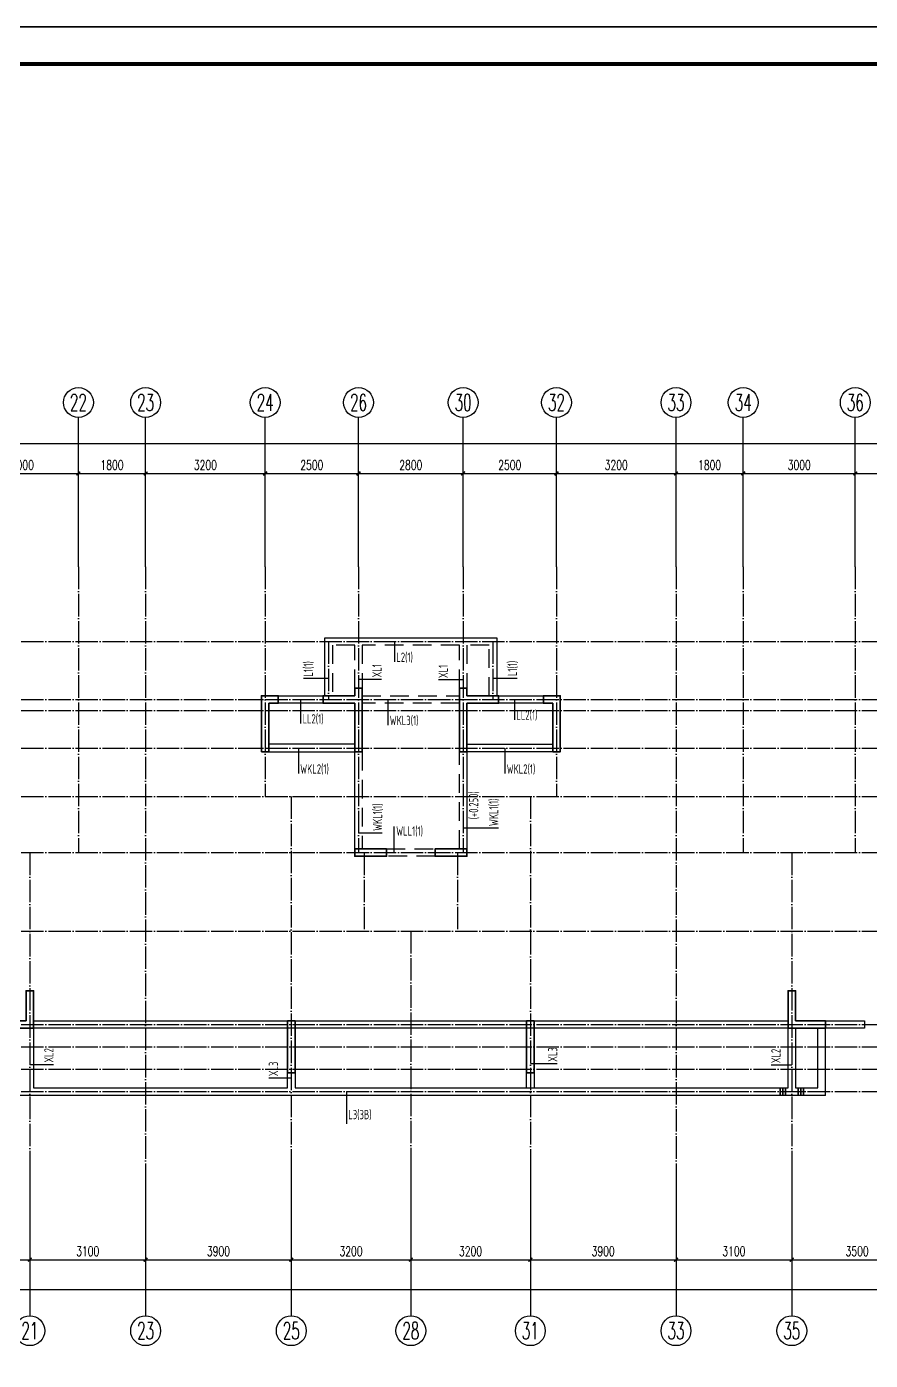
# Model space of a CAD drawing. Extents: x 393367 to 3005760, y 4998 to 826018.
# Drawn here: x 2677788 to 2700376, y 204657 to 240362 of the extents above; entities that cross this region are included whole.
import ezdxf
from ezdxf.enums import TextEntityAlignment as Align

# ---------------------------------------------------------------- set-up
doc = ezdxf.new("R2010")
doc.units = 0
doc.header["$LTSCALE"] = 1000
doc.linetypes.add('DASHED', pattern=[0.75, 0.5, -0.25])
doc.linetypes.add('DOTE', pattern=[2.42, 2, -0.2, 0.02, -0.2])
doc.layers.get('0').update_dxf_attribs({"linetype": 'CONTINUOUS'})
doc.layers.get('Defpoints').update_dxf_attribs({"linetype": 'CONTINUOUS'})
for name, color, linetype in [('-TK', 7, 'CONTINUOUS'), ('AXIS', 3, 'CONTINUOUS'), ('AXIS_TEXT', 7, 'CONTINUOUS'), ('DOTE', 8, 'DOTE'), ('S-梁', 4, 'DASHED'), ('S-梁实线', 4, 'CONTINUOUS'), ('S-砼墙', 150, 'CONTINUOUS'), ('TEXT', 7, 'CONTINUOUS')]:
    doc.layers.add(name, color=color, linetype=linetype)
doc.layers.add('yichutu', color=7, linetype='CONTINUOUS', true_color=0xffffff, plot=False)
doc.layers.add('梁附加箍筋', color=1, linetype='CONTINUOUS', lineweight=35)
doc.styles.add('_TCH_AXIS', font='COMPLEX', dxfattribs={"bigfont": 'GBCBIG'})
doc.styles.add('_TCH_DIM_T3', font='SIMPLEX', dxfattribs={"width": 0.705882, "bigfont": 'GBCBIG'})
doc.styles.add('COMPLEX', font='COMPLEX')
doc.styles.add('TSSD_Rein', font='Tssdeng.shx', dxfattribs={"width": 0.7, "bigfont": 'hztxt.shx'})
doc.dimstyles.new('_TCH_ARCH&&100', dxfattribs={"dimtxt": 255, "dimasz": 100, "dimexe": 250, "dimexo": 300, "dimgap": 100, "dimtad": 1, "dimdec": 0, "dimzin": 0, "dimdsep": 46, "dimtxsty": '_TCH_DIM_T3', "dimblk": 'ARCHTICK', "dimcen": 0.09, "dimclrt": 7, "dimazin": 2, "dimtfac": 1, "dimtdec": 0, "dimtix": 1, "dimtmove": 2, "dimatfit": 3, "dimldrblk": 'ARCHTICK', "dimfxl": 1, "dimtolj": 1, "dimtzin": 0, "dimarcsym": 0})

# ---------------------------------------------------------------- blocks, each defined once
blk = doc.blocks.new('_ArchTick')
at = {"color": 0, "linetype": 'ByBlock', "const_width": 0.4}
blk.add_lwpolyline([(-0.5, -0.5), (0.5, 0.5)], dxfattribs=at)
blk = doc.blocks.new('*D3192')
at = {"layer": 'AXIS', "color": 0, "lineweight": -2}
for p, q in [((58100, 4500), (58100, 2050)), ((61600, 4500), (61600, 2050)), ((58100, 2300), (61600, 2300))]:
    blk.add_line(p, q, dxfattribs=at)
at = {"layer": 'Defpoints', "color": 0}
for p in [(58100, 4800), (61600, 4800), (61600, 2300)]:
    blk.add_point(p, dxfattribs=at)
at = {"layer": 'AXIS', "color": 0, "lineweight": -2, "xscale": 100, "yscale": 100, "zscale": 100, "rotation": 180}
blk.add_blockref('_ArchTick', (58100, 2300), dxfattribs=at)
at = {"layer": 'AXIS', "color": 0, "lineweight": -2, "xscale": 100, "yscale": 100, "zscale": 100}
blk.add_blockref('_ArchTick', (61600, 2300), dxfattribs=at)
at = {"layer": 'AXIS', "color": 7, "insert": (59850, 2527), "char_height": 255, "attachment_point": 5, "style": '_TCH_DIM_T3'}
blk.add_mtext('\\A1;3500', dxfattribs=at)
blk = doc.blocks.new('*D3193')
at = {"layer": 'AXIS', "color": 0, "lineweight": -2}
for p, q in [((55000, 4500), (55000, 2050)), ((58100, 4500), (58100, 2050)), ((55000, 2300), (58100, 2300))]:
    blk.add_line(p, q, dxfattribs=at)
at = {"layer": 'Defpoints', "color": 0}
for p in [(55000, 4800), (58100, 4800), (58100, 2300)]:
    blk.add_point(p, dxfattribs=at)
at = {"layer": 'AXIS', "color": 0, "lineweight": -2, "xscale": 100, "yscale": 100, "zscale": 100, "rotation": 180}
blk.add_blockref('_ArchTick', (55000, 2300), dxfattribs=at)
at = {"layer": 'AXIS', "color": 0, "lineweight": -2, "xscale": 100, "yscale": 100, "zscale": 100}
blk.add_blockref('_ArchTick', (58100, 2300), dxfattribs=at)
at = {"layer": 'AXIS', "color": 7, "insert": (56550, 2527), "char_height": 255, "attachment_point": 5, "style": '_TCH_DIM_T3'}
blk.add_mtext('\\A1;3100', dxfattribs=at)
blk = doc.blocks.new('*D3194')
at = {"layer": 'AXIS', "color": 0, "lineweight": -2}
for p, q in [((51100, 4500), (51100, 2050)), ((55000, 4500), (55000, 2050)), ((51100, 2300), (55000, 2300))]:
    blk.add_line(p, q, dxfattribs=at)
at = {"layer": 'Defpoints', "color": 0}
for p in [(51100, 4800), (55000, 4800), (55000, 2300)]:
    blk.add_point(p, dxfattribs=at)
at = {"layer": 'AXIS', "color": 0, "lineweight": -2, "xscale": 100, "yscale": 100, "zscale": 100, "rotation": 180}
blk.add_blockref('_ArchTick', (51100, 2300), dxfattribs=at)
at = {"layer": 'AXIS', "color": 0, "lineweight": -2, "xscale": 100, "yscale": 100, "zscale": 100}
blk.add_blockref('_ArchTick', (55000, 2300), dxfattribs=at)
at = {"layer": 'AXIS', "color": 7, "insert": (53050, 2527), "char_height": 255, "attachment_point": 5, "style": '_TCH_DIM_T3'}
blk.add_mtext('\\A1;3900', dxfattribs=at)
blk = doc.blocks.new('*D3195')
at = {"layer": 'AXIS', "color": 0, "lineweight": -2}
for p, q in [((47900, 4500), (47900, 2050)), ((51100, 4500), (51100, 2050)), ((47900, 2300), (51100, 2300))]:
    blk.add_line(p, q, dxfattribs=at)
at = {"layer": 'Defpoints', "color": 0}
for p in [(47900, 4800), (51100, 4800), (51100, 2300)]:
    blk.add_point(p, dxfattribs=at)
at = {"layer": 'AXIS', "color": 0, "lineweight": -2, "xscale": 100, "yscale": 100, "zscale": 100, "rotation": 180}
blk.add_blockref('_ArchTick', (47900, 2300), dxfattribs=at)
at = {"layer": 'AXIS', "color": 0, "lineweight": -2, "xscale": 100, "yscale": 100, "zscale": 100}
blk.add_blockref('_ArchTick', (51100, 2300), dxfattribs=at)
at = {"layer": 'AXIS', "color": 7, "insert": (49500, 2527), "char_height": 255, "attachment_point": 5, "style": '_TCH_DIM_T3'}
blk.add_mtext('\\A1;3200', dxfattribs=at)
blk = doc.blocks.new('*D3196')
at = {"layer": 'AXIS', "color": 0, "lineweight": -2}
for p, q in [((44700, 4500), (44700, 2050)), ((47900, 4500), (47900, 2050)), ((44700, 2300), (47900, 2300))]:
    blk.add_line(p, q, dxfattribs=at)
at = {"layer": 'Defpoints', "color": 0}
for p in [(44700, 4800), (47900, 4800), (47900, 2300)]:
    blk.add_point(p, dxfattribs=at)
at = {"layer": 'AXIS', "color": 0, "lineweight": -2, "xscale": 100, "yscale": 100, "zscale": 100, "rotation": 180}
blk.add_blockref('_ArchTick', (44700, 2300), dxfattribs=at)
at = {"layer": 'AXIS', "color": 0, "lineweight": -2, "xscale": 100, "yscale": 100, "zscale": 100}
blk.add_blockref('_ArchTick', (47900, 2300), dxfattribs=at)
at = {"layer": 'AXIS', "color": 7, "insert": (46300, 2527), "char_height": 255, "attachment_point": 5, "style": '_TCH_DIM_T3'}
blk.add_mtext('\\A1;3200', dxfattribs=at)
blk = doc.blocks.new('*D3197')
at = {"layer": 'AXIS', "color": 0, "lineweight": -2}
for p, q in [((40800, 4500), (40800, 2050)), ((44700, 4500), (44700, 2050)), ((40800, 2300), (44700, 2300))]:
    blk.add_line(p, q, dxfattribs=at)
at = {"layer": 'Defpoints', "color": 0}
for p in [(40800, 4800), (44700, 4800), (44700, 2300)]:
    blk.add_point(p, dxfattribs=at)
at = {"layer": 'AXIS', "color": 0, "lineweight": -2, "xscale": 100, "yscale": 100, "zscale": 100, "rotation": 180}
blk.add_blockref('_ArchTick', (40800, 2300), dxfattribs=at)
at = {"layer": 'AXIS', "color": 0, "lineweight": -2, "xscale": 100, "yscale": 100, "zscale": 100}
blk.add_blockref('_ArchTick', (44700, 2300), dxfattribs=at)
at = {"layer": 'AXIS', "color": 7, "insert": (42750, 2527), "char_height": 255, "attachment_point": 5, "style": '_TCH_DIM_T3'}
blk.add_mtext('\\A1;3900', dxfattribs=at)
blk = doc.blocks.new('*D3198')
at = {"layer": 'AXIS', "color": 0, "lineweight": -2}
for p, q in [((37700, 4500), (37700, 2050)), ((40800, 4500), (40800, 2050)), ((37700, 2300), (40800, 2300))]:
    blk.add_line(p, q, dxfattribs=at)
at = {"layer": 'Defpoints', "color": 0}
for p in [(37700, 4800), (40800, 4800), (40800, 2300)]:
    blk.add_point(p, dxfattribs=at)
at = {"layer": 'AXIS', "color": 0, "lineweight": -2, "xscale": 100, "yscale": 100, "zscale": 100, "rotation": 180}
blk.add_blockref('_ArchTick', (37700, 2300), dxfattribs=at)
at = {"layer": 'AXIS', "color": 0, "lineweight": -2, "xscale": 100, "yscale": 100, "zscale": 100}
blk.add_blockref('_ArchTick', (40800, 2300), dxfattribs=at)
at = {"layer": 'AXIS', "color": 7, "insert": (39250, 2527), "char_height": 255, "attachment_point": 5, "style": '_TCH_DIM_T3'}
blk.add_mtext('\\A1;3100', dxfattribs=at)
blk = doc.blocks.new('*D3199')
at = {"layer": 'AXIS', "color": 0, "lineweight": -2}
for p, q in [((34200, 4500), (34200, 2050)), ((37700, 4500), (37700, 2050)), ((34200, 2300), (37700, 2300))]:
    blk.add_line(p, q, dxfattribs=at)
at = {"layer": 'Defpoints', "color": 0}
for p in [(34200, 4800), (37700, 4800), (37700, 2300)]:
    blk.add_point(p, dxfattribs=at)
at = {"layer": 'AXIS', "color": 0, "lineweight": -2, "xscale": 100, "yscale": 100, "zscale": 100, "rotation": 180}
blk.add_blockref('_ArchTick', (34200, 2300), dxfattribs=at)
at = {"layer": 'AXIS', "color": 0, "lineweight": -2, "xscale": 100, "yscale": 100, "zscale": 100}
blk.add_blockref('_ArchTick', (37700, 2300), dxfattribs=at)
at = {"layer": 'AXIS', "color": 7, "insert": (35950, 2527), "char_height": 255, "attachment_point": 5, "style": '_TCH_DIM_T3'}
blk.add_mtext('\\A1;3500', dxfattribs=at)
blk = doc.blocks.new('*D3201')
at = {"layer": 'AXIS', "color": 0, "lineweight": -2}
for p, q in [((59800, 21150), (59800, 23600)), ((61600, 21150), (61600, 23600)), ((59800, 23350), (61600, 23350))]:
    blk.add_line(p, q, dxfattribs=at)
at = {"layer": 'Defpoints', "color": 0}
for p in [(61600, 23350), (59800, 20850), (61600, 20850)]:
    blk.add_point(p, dxfattribs=at)
at = {"layer": 'AXIS', "color": 0, "lineweight": -2, "xscale": 100, "yscale": 100, "zscale": 100, "rotation": 180}
blk.add_blockref('_ArchTick', (59800, 23350), dxfattribs=at)
at = {"layer": 'AXIS', "color": 0, "lineweight": -2, "xscale": 100, "yscale": 100, "zscale": 100}
blk.add_blockref('_ArchTick', (61600, 23350), dxfattribs=at)
at = {"layer": 'AXIS', "color": 7, "insert": (60700, 23577), "char_height": 255, "attachment_point": 5, "style": '_TCH_DIM_T3'}
blk.add_mtext('\\A1;1800', dxfattribs=at)
blk = doc.blocks.new('*D3202')
at = {"layer": 'AXIS', "color": 0, "lineweight": -2}
for p, q in [((56800, 21150), (56800, 23600)), ((59800, 21150), (59800, 23600)), ((56800, 23350), (59800, 23350))]:
    blk.add_line(p, q, dxfattribs=at)
at = {"layer": 'Defpoints', "color": 0}
for p in [(59800, 23350), (56800, 20850), (59800, 20850)]:
    blk.add_point(p, dxfattribs=at)
at = {"layer": 'AXIS', "color": 0, "lineweight": -2, "xscale": 100, "yscale": 100, "zscale": 100, "rotation": 180}
blk.add_blockref('_ArchTick', (56800, 23350), dxfattribs=at)
at = {"layer": 'AXIS', "color": 0, "lineweight": -2, "xscale": 100, "yscale": 100, "zscale": 100}
blk.add_blockref('_ArchTick', (59800, 23350), dxfattribs=at)
at = {"layer": 'AXIS', "color": 7, "insert": (58300, 23577), "char_height": 255, "attachment_point": 5, "style": '_TCH_DIM_T3'}
blk.add_mtext('\\A1;3000', dxfattribs=at)
blk = doc.blocks.new('*D3203')
at = {"layer": 'AXIS', "color": 0, "lineweight": -2}
for p, q in [((55000, 21150), (55000, 23600)), ((56800, 21150), (56800, 23600)), ((55000, 23350), (56800, 23350))]:
    blk.add_line(p, q, dxfattribs=at)
at = {"layer": 'Defpoints', "color": 0}
for p in [(56800, 23350), (55000, 20850), (56800, 20850)]:
    blk.add_point(p, dxfattribs=at)
at = {"layer": 'AXIS', "color": 0, "lineweight": -2, "xscale": 100, "yscale": 100, "zscale": 100, "rotation": 180}
blk.add_blockref('_ArchTick', (55000, 23350), dxfattribs=at)
at = {"layer": 'AXIS', "color": 0, "lineweight": -2, "xscale": 100, "yscale": 100, "zscale": 100}
blk.add_blockref('_ArchTick', (56800, 23350), dxfattribs=at)
at = {"layer": 'AXIS', "color": 7, "insert": (55900, 23577), "char_height": 255, "attachment_point": 5, "style": '_TCH_DIM_T3'}
blk.add_mtext('\\A1;1800', dxfattribs=at)
blk = doc.blocks.new('*D3204')
at = {"layer": 'AXIS', "color": 0, "lineweight": -2}
for p, q in [((51800, 21150), (51800, 23600)), ((55000, 21150), (55000, 23600)), ((51800, 23350), (55000, 23350))]:
    blk.add_line(p, q, dxfattribs=at)
at = {"layer": 'Defpoints', "color": 0}
for p in [(55000, 23350), (51800, 20850), (55000, 20850)]:
    blk.add_point(p, dxfattribs=at)
at = {"layer": 'AXIS', "color": 0, "lineweight": -2, "xscale": 100, "yscale": 100, "zscale": 100, "rotation": 180}
blk.add_blockref('_ArchTick', (51800, 23350), dxfattribs=at)
at = {"layer": 'AXIS', "color": 0, "lineweight": -2, "xscale": 100, "yscale": 100, "zscale": 100}
blk.add_blockref('_ArchTick', (55000, 23350), dxfattribs=at)
at = {"layer": 'AXIS', "color": 7, "insert": (53400, 23577), "char_height": 255, "attachment_point": 5, "style": '_TCH_DIM_T3'}
blk.add_mtext('\\A1;3200', dxfattribs=at)
blk = doc.blocks.new('*D3205')
at = {"layer": 'AXIS', "color": 0, "lineweight": -2}
for p, q in [((49300, 21150), (49300, 23600)), ((51800, 21150), (51800, 23600)), ((49300, 23350), (51800, 23350))]:
    blk.add_line(p, q, dxfattribs=at)
at = {"layer": 'Defpoints', "color": 0}
for p in [(51800, 23350), (49300, 20850), (51800, 20850)]:
    blk.add_point(p, dxfattribs=at)
at = {"layer": 'AXIS', "color": 0, "lineweight": -2, "xscale": 100, "yscale": 100, "zscale": 100, "rotation": 180}
blk.add_blockref('_ArchTick', (49300, 23350), dxfattribs=at)
at = {"layer": 'AXIS', "color": 0, "lineweight": -2, "xscale": 100, "yscale": 100, "zscale": 100}
blk.add_blockref('_ArchTick', (51800, 23350), dxfattribs=at)
at = {"layer": 'AXIS', "color": 7, "insert": (50550, 23577), "char_height": 255, "attachment_point": 5, "style": '_TCH_DIM_T3'}
blk.add_mtext('\\A1;2500', dxfattribs=at)
blk = doc.blocks.new('*D3206')
at = {"layer": 'AXIS', "color": 0, "lineweight": -2}
for p, q in [((46500, 21150), (46500, 23600)), ((49300, 21150), (49300, 23600)), ((46500, 23350), (49300, 23350))]:
    blk.add_line(p, q, dxfattribs=at)
at = {"layer": 'Defpoints', "color": 0}
for p in [(49300, 23350), (46500, 20850), (49300, 20850)]:
    blk.add_point(p, dxfattribs=at)
at = {"layer": 'AXIS', "color": 0, "lineweight": -2, "xscale": 100, "yscale": 100, "zscale": 100, "rotation": 180}
blk.add_blockref('_ArchTick', (46500, 23350), dxfattribs=at)
at = {"layer": 'AXIS', "color": 0, "lineweight": -2, "xscale": 100, "yscale": 100, "zscale": 100}
blk.add_blockref('_ArchTick', (49300, 23350), dxfattribs=at)
at = {"layer": 'AXIS', "color": 7, "insert": (47900, 23577), "char_height": 255, "attachment_point": 5, "style": '_TCH_DIM_T3'}
blk.add_mtext('\\A1;2800', dxfattribs=at)
blk = doc.blocks.new('*D3207')
at = {"layer": 'AXIS', "color": 0, "lineweight": -2}
for p, q in [((44000, 21150), (44000, 23600)), ((46500, 21150), (46500, 23600)), ((44000, 23350), (46500, 23350))]:
    blk.add_line(p, q, dxfattribs=at)
at = {"layer": 'Defpoints', "color": 0}
for p in [(46500, 23350), (44000, 20850), (46500, 20850)]:
    blk.add_point(p, dxfattribs=at)
at = {"layer": 'AXIS', "color": 0, "lineweight": -2, "xscale": 100, "yscale": 100, "zscale": 100, "rotation": 180}
blk.add_blockref('_ArchTick', (44000, 23350), dxfattribs=at)
at = {"layer": 'AXIS', "color": 0, "lineweight": -2, "xscale": 100, "yscale": 100, "zscale": 100}
blk.add_blockref('_ArchTick', (46500, 23350), dxfattribs=at)
at = {"layer": 'AXIS', "color": 7, "insert": (45250, 23577), "char_height": 255, "attachment_point": 5, "style": '_TCH_DIM_T3'}
blk.add_mtext('\\A1;2500', dxfattribs=at)
blk = doc.blocks.new('*D3208')
at = {"layer": 'AXIS', "color": 0, "lineweight": -2}
for p, q in [((40800, 21150), (40800, 23600)), ((44000, 21150), (44000, 23600)), ((40800, 23350), (44000, 23350))]:
    blk.add_line(p, q, dxfattribs=at)
at = {"layer": 'Defpoints', "color": 0}
for p in [(44000, 23350), (40800, 20850), (44000, 20850)]:
    blk.add_point(p, dxfattribs=at)
at = {"layer": 'AXIS', "color": 0, "lineweight": -2, "xscale": 100, "yscale": 100, "zscale": 100, "rotation": 180}
blk.add_blockref('_ArchTick', (40800, 23350), dxfattribs=at)
at = {"layer": 'AXIS', "color": 0, "lineweight": -2, "xscale": 100, "yscale": 100, "zscale": 100}
blk.add_blockref('_ArchTick', (44000, 23350), dxfattribs=at)
at = {"layer": 'AXIS', "color": 7, "insert": (42400, 23577), "char_height": 255, "attachment_point": 5, "style": '_TCH_DIM_T3'}
blk.add_mtext('\\A1;3200', dxfattribs=at)
blk = doc.blocks.new('*D3209')
at = {"layer": 'AXIS', "color": 0, "lineweight": -2}
for p, q in [((39000, 21150), (39000, 23600)), ((40800, 21150), (40800, 23600)), ((39000, 23350), (40800, 23350))]:
    blk.add_line(p, q, dxfattribs=at)
at = {"layer": 'Defpoints', "color": 0}
for p in [(40800, 23350), (39000, 20850), (40800, 20850)]:
    blk.add_point(p, dxfattribs=at)
at = {"layer": 'AXIS', "color": 0, "lineweight": -2, "xscale": 100, "yscale": 100, "zscale": 100, "rotation": 180}
blk.add_blockref('_ArchTick', (39000, 23350), dxfattribs=at)
at = {"layer": 'AXIS', "color": 0, "lineweight": -2, "xscale": 100, "yscale": 100, "zscale": 100}
blk.add_blockref('_ArchTick', (40800, 23350), dxfattribs=at)
at = {"layer": 'AXIS', "color": 7, "insert": (39900, 23577), "char_height": 255, "attachment_point": 5, "style": '_TCH_DIM_T3'}
blk.add_mtext('\\A1;1800', dxfattribs=at)
blk = doc.blocks.new('*D3210')
at = {"layer": 'AXIS', "color": 0, "lineweight": -2}
for p, q in [((36000, 21150), (36000, 23600)), ((39000, 21150), (39000, 23600)), ((36000, 23350), (39000, 23350))]:
    blk.add_line(p, q, dxfattribs=at)
at = {"layer": 'Defpoints', "color": 0}
for p in [(39000, 23350), (36000, 20850), (39000, 20850)]:
    blk.add_point(p, dxfattribs=at)
at = {"layer": 'AXIS', "color": 0, "lineweight": -2, "xscale": 100, "yscale": 100, "zscale": 100, "rotation": 180}
blk.add_blockref('_ArchTick', (36000, 23350), dxfattribs=at)
at = {"layer": 'AXIS', "color": 0, "lineweight": -2, "xscale": 100, "yscale": 100, "zscale": 100}
blk.add_blockref('_ArchTick', (39000, 23350), dxfattribs=at)
at = {"layer": 'AXIS', "color": 7, "insert": (37500, 23577), "char_height": 255, "attachment_point": 5, "style": '_TCH_DIM_T3'}
blk.add_mtext('\\A1;3000', dxfattribs=at)
blk = doc.blocks.new('*D3247')
at = {"layer": 'AXIS', "color": 0, "lineweight": -2}
for p, q in [((6700, 4500), (6700, 1250)), ((61700, 4500), (61700, 1250)), ((6700, 1500), (61700, 1500))]:
    blk.add_line(p, q, dxfattribs=at)
at = {"layer": 'Defpoints', "color": 0}
for p in [(6700, 4800), (61700, 4800), (61700, 1500)]:
    blk.add_point(p, dxfattribs=at)
at = {"layer": 'AXIS', "color": 0, "lineweight": -2, "xscale": 100, "yscale": 100, "zscale": 100, "rotation": 180}
blk.add_blockref('_ArchTick', (6700, 1500), dxfattribs=at)
at = {"layer": 'AXIS', "color": 0, "lineweight": -2, "xscale": 100, "yscale": 100, "zscale": 100}
blk.add_blockref('_ArchTick', (61700, 1500), dxfattribs=at)
at = {"layer": 'AXIS', "color": 7, "insert": (34200, 1727), "char_height": 255, "attachment_point": 5, "style": '_TCH_DIM_T3'}
blk.add_mtext('\\A1;55000', dxfattribs=at)
blk = doc.blocks.new('*D3260')
at = {"layer": 'AXIS', "color": 0, "lineweight": -2}
for p, q in [((6700, 21150), (6700, 24400)), ((61700, 21150), (61700, 24400)), ((6700, 24150), (61700, 24150))]:
    blk.add_line(p, q, dxfattribs=at)
at = {"layer": 'Defpoints', "color": 0}
for p in [(61700, 24150), (6700, 20850), (61700, 20850)]:
    blk.add_point(p, dxfattribs=at)
at = {"layer": 'AXIS', "color": 0, "lineweight": -2, "xscale": 100, "yscale": 100, "zscale": 100, "rotation": 180}
blk.add_blockref('_ArchTick', (6700, 24150), dxfattribs=at)
at = {"layer": 'AXIS', "color": 0, "lineweight": -2, "xscale": 100, "yscale": 100, "zscale": 100}
blk.add_blockref('_ArchTick', (61700, 24150), dxfattribs=at)
at = {"layer": 'AXIS', "color": 7, "insert": (34200, 24377), "char_height": 255, "attachment_point": 5, "style": '_TCH_DIM_T3'}
blk.add_mtext('\\A1;55000', dxfattribs=at)
blk = doc.blocks.new('_axiso')
blk.add_circle((0, 0), 0.5)
at = {"layer": 'AXIS_TEXT', "style": 'COMPLEX', "width": 1.041667}
blk.add_attdef('A', text='', height=0.56, dxfattribs=at).set_placement((-0.25, -0.28), (0.25, -0.28), align=Align.FIT)
blk = doc.blocks.new('A$C0CDC45B8')
at = {"layer": 'S-梁'}
for p, q in [((38050, 12050), (37450, 12050)), ((37450, 12050), (37450, 10700)), ((38050, 10900), (38050, 12050)), ((40850, 12050), (38250, 12050)), ((38250, 12050), (38250, 10900)), ((40850, 10900), (40850, 12050)), ((41050, 12050), (41050, 10900)), ((41650, 12050), (41050, 12050)), ((41650, 10700), (41650, 12050)), ((38250, 10700), (40850, 10700)), ((40850, 10500), (38250, 10500)), ((38250, 9200), (38250, 6600)), ((40850, 6600), (40850, 9200)), ((38900, 6600), (40200, 6600)), ((40200, 6400), (38900, 6400)), ((42850, 600), (42850, 200))]:
    blk.add_line(p, q, dxfattribs=at)
at = {"layer": 'S-梁实线'}
for p, q in [((37250, 12250), (38150, 12250)), ((37250, 10700), (37250, 12250)), ((38150, 12250), (40950, 12250)), ((40950, 12250), (41850, 12250)), ((41850, 12250), (41850, 10700)), ((36000, 10700), (37200, 10700)), ((37200, 10500), (36000, 10500)), ((41900, 10700), (43100, 10700)), ((43100, 10500), (41900, 10500)), ((38050, 9400), (35750, 9400)), ((41050, 9400), (43350, 9400)), ((35750, 9200), (38050, 9200)), ((38050, 6600), (38050, 9200)), ((41050, 9200), (41050, 6600)), ((43350, 9200), (41050, 9200)), ((29450, 2000), (49650, 2000)), ((29450, 1800), (29450, 200)), ((49650, 1800), (29450, 1800)), ((49650, 200), (49650, 1800)), ((49850, 1800), (49850, 200)), ((50450, 200), (50450, 1800)), ((50650, 2000), (51700, 2000)), ((50650, 0), (50650, 1800)), ((51700, 1800), (50650, 1800)), ((51700, 2000), (51700, 1800)), ((36250, 200), (36250, 600)), ((36450, 600), (36450, 200)), ((42650, 200), (42650, 600)), ((50650, 0), (28400, 0)), ((29450, 200), (36250, 200)), ((36450, 200), (49650, 200)), ((49850, 200), (50450, 200))]:
    blk.add_line(p, q, dxfattribs=at)
at = {"layer": 'S-砼墙', "color": 150, "lineweight": 35}
for points in [[(38050, 9200), (38050, 10500), (37200, 10500), (37200, 10700), (38050, 10700), (38050, 10900), (38250, 10900), (38250, 9200)], [(41050, 10500), (41050, 9200), (40850, 9200), (40850, 10900), (41050, 10900), (41050, 10700), (41900, 10700), (41900, 10500)], [(35550, 9200), (35550, 10700), (36000, 10700), (36000, 10500), (35750, 10500), (35750, 9200)], [(43350, 9200), (43350, 10500), (43100, 10500), (43100, 10700), (43550, 10700), (43550, 9200)], [(38050, 6400), (38900, 6400), (38900, 6600), (38050, 6600), (38050, 6400), (38050, 6400)], [(41050, 6400), (40200, 6400), (40200, 6600), (41050, 6600), (41050, 6400), (41050, 6400)], [(29250, 2000), (29250, 2800), (29450, 2800), (29450, 1800), (28450, 1800), (28450, 2000)], [(49650, 1800), (49650, 2800), (49850, 2800), (49850, 2000), (50650, 2000), (50650, 1800)], [(36450, 600), (36450, 2000), (36250, 2000), (36250, 600), (36450, 600), (36450, 600)], [(42850, 600), (42850, 2000), (42650, 2000), (42650, 600), (42850, 600), (42850, 600)]]:
    blk.add_lwpolyline(points, close=True, dxfattribs=at)
blk = doc.blocks.new('A1')
blk.add_lwpolyline([(0, 59400), (0, 0), (84100, 0), (84100, 59400)], close=True)
at = {"const_width": 100}
blk.add_lwpolyline([(2500, 58400), (2500, 1000), (83100, 1000), (83100, 58400)], close=True, dxfattribs=at)
blk = doc.blocks.new('yct-841-594-84100-59400-100-1000')
at = {"layer": 'yichutu', "color": 7, "true_color": 0xffffff}
blk.add_lwpolyline([(0, 0), (0, 59400), (84100, 59400), (84100, 0)], close=True, dxfattribs=at)
blk = doc.blocks.new('A$C427E36F2')
at = {"layer": 'AXIS'}
for p, q in [((39000, 20850), (39000, 24850)), ((40800, 20850), (40800, 24850)), ((44000, 20850), (44000, 24850)), ((46500, 20850), (46500, 24850)), ((49300, 20850), (49300, 24850)), ((51800, 20850), (51800, 24850)), ((55000, 20850), (55000, 24850)), ((56800, 20850), (56800, 24850)), ((59800, 20850), (59800, 24850)), ((37700, 4800), (37700, 800)), ((40800, 4800), (40800, 800)), ((44700, 4800), (44700, 800)), ((47900, 4800), (47900, 800)), ((51100, 4800), (51100, 800)), ((55000, 4800), (55000, 800)), ((58100, 4800), (58100, 800))]:
    blk.add_line(p, q, dxfattribs=at)
at = {"layer": 'DOTE', "linetype": 'DOTE', "ltscale": 0.3}
for p, q in [((39000, 20850), (39000, 13200)), ((40800, 20850), (40800, 4800)), ((44000, 20850), (44000, 14700)), ((46500, 20850), (46500, 13200)), ((49300, 20850), (49300, 13200)), ((51800, 20850), (51800, 14700)), ((55000, 20850), (55000, 4800)), ((56800, 20850), (56800, 13200)), ((59800, 20850), (59800, 13200)), ((4800, 18850), (63600, 18850)), ((45700, 18850), (45700, 17300)), ((50100, 18850), (50100, 17300)), ((4800, 17300), (63600, 17300)), ((4800, 17000), (63600, 17000)), ((4800, 16000), (63600, 16000)), ((4800, 14700), (63600, 14700)), ((44700, 14700), (44700, 4800)), ((51100, 14700), (51100, 4800)), ((4800, 13200), (63600, 13200)), ((37700, 13200), (37700, 4800)), ((46650, 13200), (46650, 11100)), ((49150, 13200), (49150, 11100)), ((58100, 13200), (58100, 4800)), ((4800, 11100), (63600, 11100)), ((47900, 11100), (47900, 4800)), ((4800, 8600), (63600, 8600)), ((4800, 8000), (63600, 8000)), ((4800, 7400), (63600, 7400)), ((4800, 6800), (63600, 6800))]:
    blk.add_line(p, q, dxfattribs=at)
at = {"layer": 'AXIS'}
ref = blk.add_blockref('_axiso', (39000, 25250), dxfattribs=dict(at, xscale=800, yscale=800, zscale=800))
ref.add_attrib('A', '22', dxfattribs={"layer": 'AXIS_TEXT', "height": 452.55, "style": '_TCH_AXIS', "width": 0.617647}).set_placement((38773.7, 25023.7), (39226.3, 25023.7), align=Align.FIT)
ref = blk.add_blockref('_axiso', (40800, 25250), dxfattribs=dict(at, xscale=800, yscale=800, zscale=800))
ref.add_attrib('A', '23', dxfattribs={"layer": 'AXIS_TEXT', "height": 452.55, "style": '_TCH_AXIS', "width": 0.617647}).set_placement((40573.7, 25023.7), (41026.3, 25023.7), align=Align.FIT)
ref = blk.add_blockref('_axiso', (44000, 25250), dxfattribs=dict(at, xscale=800, yscale=800, zscale=800))
ref.add_attrib('A', '24', dxfattribs={"layer": 'AXIS_TEXT', "height": 452.55, "style": '_TCH_AXIS', "width": 0.583333}).set_placement((43773.7, 25023.7), (44226.3, 25023.7), align=Align.FIT)
ref = blk.add_blockref('_axiso', (46500, 25250), dxfattribs=dict(at, xscale=800, yscale=800, zscale=800))
ref.add_attrib('A', '26', dxfattribs={"layer": 'AXIS_TEXT', "height": 452.55, "style": '_TCH_AXIS', "width": 0.617647}).set_placement((46273.7, 25023.7), (46726.3, 25023.7), align=Align.FIT)
ref = blk.add_blockref('_axiso', (49300, 25250), dxfattribs=dict(at, xscale=800, yscale=800, zscale=800))
ref.add_attrib('A', '30', dxfattribs={"layer": 'AXIS_TEXT', "height": 452.55, "style": '_TCH_AXIS', "width": 0.636364}).set_placement((49073.7, 25023.7), (49526.3, 25023.7), align=Align.FIT)
ref = blk.add_blockref('_axiso', (51800, 25250), dxfattribs=dict(at, xscale=800, yscale=800, zscale=800))
ref.add_attrib('A', '32', dxfattribs={"layer": 'AXIS_TEXT', "height": 452.55, "style": '_TCH_AXIS', "width": 0.636364}).set_placement((51573.7, 25023.7), (52026.3, 25023.7), align=Align.FIT)
ref = blk.add_blockref('_axiso', (55000, 25250), dxfattribs=dict(at, xscale=800, yscale=800, zscale=800))
ref.add_attrib('A', '33', dxfattribs={"layer": 'AXIS_TEXT', "height": 452.55, "style": '_TCH_AXIS', "width": 0.636364}).set_placement((54773.7, 25023.7), (55226.3, 25023.7), align=Align.FIT)
ref = blk.add_blockref('_axiso', (56800, 25250), dxfattribs=dict(at, xscale=800, yscale=800, zscale=800))
ref.add_attrib('A', '34', dxfattribs={"layer": 'AXIS_TEXT', "height": 452.55, "style": '_TCH_AXIS', "width": 0.6}).set_placement((56573.7, 25023.7), (57026.3, 25023.7), align=Align.FIT)
ref = blk.add_blockref('_axiso', (59800, 25250), dxfattribs=dict(at, xscale=800, yscale=800, zscale=800))
ref.add_attrib('A', '36', dxfattribs={"layer": 'AXIS_TEXT', "height": 452.55, "style": '_TCH_AXIS', "width": 0.636364}).set_placement((59573.7, 25023.7), (60026.3, 25023.7), align=Align.FIT)
ref = blk.add_blockref('_axiso', (37700, 400), dxfattribs=dict(at, xscale=800, yscale=800, zscale=800))
ref.add_attrib('A', '21', dxfattribs={"layer": 'AXIS_TEXT', "height": 452.55, "style": '_TCH_AXIS', "width": 0.724138}).set_placement((37473.7, 173.7), (37926.3, 173.7), align=Align.FIT)
ref = blk.add_blockref('_axiso', (40800, 400), dxfattribs=dict(at, xscale=800, yscale=800, zscale=800))
ref.add_attrib('A', '23', dxfattribs={"layer": 'AXIS_TEXT', "height": 452.55, "style": '_TCH_AXIS', "width": 0.617647}).set_placement((40573.7, 173.7), (41026.3, 173.7), align=Align.FIT)
ref = blk.add_blockref('_axiso', (44700, 400), dxfattribs=dict(at, xscale=800, yscale=800, zscale=800))
ref.add_attrib('A', '25', dxfattribs={"layer": 'AXIS_TEXT', "height": 452.55, "style": '_TCH_AXIS', "width": 0.617647}).set_placement((44473.7, 173.7), (44926.3, 173.7), align=Align.FIT)
ref = blk.add_blockref('_axiso', (47900, 400), dxfattribs=dict(at, xscale=800, yscale=800, zscale=800))
ref.add_attrib('A', '28', dxfattribs={"layer": 'AXIS_TEXT', "height": 452.55, "style": '_TCH_AXIS', "width": 0.617647}).set_placement((47673.7, 173.7), (48126.3, 173.7), align=Align.FIT)
ref = blk.add_blockref('_axiso', (51100, 400), dxfattribs=dict(at, xscale=800, yscale=800, zscale=800))
ref.add_attrib('A', '31', dxfattribs={"layer": 'AXIS_TEXT', "height": 452.55, "style": '_TCH_AXIS', "width": 0.75}).set_placement((50873.7, 173.7), (51326.3, 173.7), align=Align.FIT)
ref = blk.add_blockref('_axiso', (55000, 400), dxfattribs=dict(at, xscale=800, yscale=800, zscale=800))
ref.add_attrib('A', '33', dxfattribs={"layer": 'AXIS_TEXT', "height": 452.55, "style": '_TCH_AXIS', "width": 0.636364}).set_placement((54773.7, 173.7), (55226.3, 173.7), align=Align.FIT)
ref = blk.add_blockref('_axiso', (58100, 400), dxfattribs=dict(at, xscale=800, yscale=800, zscale=800))
ref.add_attrib('A', '35', dxfattribs={"layer": 'AXIS_TEXT', "height": 452.55, "style": '_TCH_AXIS', "width": 0.636364}).set_placement((57873.7, 173.7), (58326.3, 173.7), align=Align.FIT)
for p1, p2, distance, picture, middle in [((6700, 20850), (61700, 20850), 3300, '*D3260', (34200, 24377.5)), ((36000, 20850), (39000, 20850), 2500, '*D3210', (37500, 23577.5)), ((39000, 20850), (40800, 20850), 2500, '*D3209', (39900, 23577.5)), ((40800, 20850), (44000, 20850), 2500, '*D3208', (42400, 23577.5)), ((44000, 20850), (46500, 20850), 2500, '*D3207', (45250, 23577.5)), ((46500, 20850), (49300, 20850), 2500, '*D3206', (47900, 23577.5)), ((49300, 20850), (51800, 20850), 2500, '*D3205', (50550, 23577.5)), ((51800, 20850), (55000, 20850), 2500, '*D3204', (53400, 23577.5)), ((55000, 20850), (56800, 20850), 2500, '*D3203', (55900, 23577.5)), ((56800, 20850), (59800, 20850), 2500, '*D3202', (58300, 23577.5)), ((59800, 20850), (61600, 20850), 2500, '*D3201', (60700, 23577.5)), ((6700, 4800), (61700, 4800), -3300, '*D3247', (34200, 1727.5)), ((34200, 4800), (37700, 4800), -2500, '*D3199', (35950, 2527.5)), ((37700, 4800), (40800, 4800), -2500, '*D3198', (39250, 2527.5)), ((40800, 4800), (44700, 4800), -2500, '*D3197', (42750, 2527.5)), ((44700, 4800), (47900, 4800), -2500, '*D3196', (46300, 2527.5)), ((47900, 4800), (51100, 4800), -2500, '*D3195', (49500, 2527.5)), ((51100, 4800), (55000, 4800), -2500, '*D3194', (53050, 2527.5)), ((55000, 4800), (58100, 4800), -2500, '*D3193', (56550, 2527.5)), ((58100, 4800), (61600, 4800), -2500, '*D3192', (59850, 2527.5))]:
    dim = blk.add_aligned_dim(p1=p1, p2=p2, distance=distance, dimstyle='_TCH_ARCH&&100', dxfattribs=at)
    dim.commit()
    dim.dimension.update_dxf_attribs({"geometry": picture, "text_midpoint": middle})

msp = doc.modelspace()

# ---------------------------------------------------------------- linework, layer by layer
at = {"layer": 'TEXT'}
for p, q in [((2687635.53214, 223900.17165), (2687635.53214, 223357.10359)), ((2685872.85991, 222912.4597), (2685202.94933, 222912.45585)), ((2686672.85984, 222891.95527), (2687290.46185, 222891.95527)), ((2689472.94926, 222874.04346), (2688814.27775, 222874.04346)), ((2690272.95817, 222924.3948), (2690916.77107, 222924.3985)), ((2685122.95066, 222350.17165), (2685122.95066, 221707.10451)), ((2687457.66666, 222350.17165), (2687457.66666, 221663.46569)), ((2690848.64092, 222350.17165), (2690848.64092, 221807.10359)), ((2685061.72463, 221050.17164), (2685061.72463, 220363.46568)), ((2690590.1392, 221050.17164), (2690590.1392, 220363.46568)), ((2687631.30375, 218250.17164), (2687631.30375, 218951.97644)), ((2689472.83628, 218910.25752), (2690416.75867, 218910.41056)), ((2686672.85712, 218781.73637), (2687306.07862, 218781.83904)), ((2677873.05467, 212580.01891), (2678505.78482, 212580.0189)), ((2691273.24605, 212600.43138), (2691994.76752, 212600.43139)), ((2698273.24408, 212563.58973), (2697721.67006, 212563.58973)), ((2684873.0527, 212215.22277), (2684268.58383, 212215.22277)), ((2686349.31856, 211850.17142), (2686349.31856, 210987.42512))]:
    msp.add_line(p, q, dxfattribs=at)
at = {"layer": '梁附加箍筋', "lineweight": 35}
for p, q in [((2697963.24407, 211750.17141), (2697963.24407, 211950.17141)), ((2698033.24407, 211750.17141), (2698033.24407, 211950.17141)), ((2698103.24407, 211750.17141), (2698103.24407, 211950.17141)), ((2698443.24407, 211750.17142), (2698443.24407, 211950.17142)), ((2698513.24407, 211750.17142), (2698513.24407, 211950.17142)), ((2698583.24407, 211750.17142), (2698583.24407, 211950.17142))]:
    msp.add_line(p, q, dxfattribs=at)

# ---------------------------------------------------------------- block references
at = {"layer": '-TK'}
msp.add_blockref('A1', (2635031.48405, 180962.12225), dxfattribs=at)
at = {"layer": 'DOTE'}
msp.add_blockref('A$C0CDC45B8', (2648522.96301, 211750.17128), dxfattribs=at)
at = {"layer": 'S-梁'}
msp.add_blockref('A$C427E36F2', (2640172.85909, 205050.17205), dxfattribs=at)
at = {"layer": 'yichutu'}
msp.add_blockref('yct-841-594-84100-59400-100-1000', (2635031.48405, 180962.12225), dxfattribs=at)

# ---------------------------------------------------------------- texts
at = {"layer": 'TEXT', "color": 2, "style": 'TSSD_Rein', "width": 0.7}
for s, rotation, p in [('L2(1)', 359.999999998, (2687685.53214, 223357.10359)), ('L1(1)', 90.000328534, (2685452.94904, 222962.45763)), ('L1(1)', 90.000328534, (2690916.77078, 222974.39883)), ('LL2(1)', 359.999999998, (2685172.95066, 221707.10451)), ('LL2(1)', 359.999999998, (2690898.64092, 221807.10359))]:
    msp.add_text(s, height=250, rotation=rotation, dxfattribs=at).set_placement(p)
at = {"layer": 'TEXT', "color": 6, "style": 'TSSD_Rein', "width": 0.7}
for s, rotation, p in [('XL1', 90, (2687290.46185, 222941.95527)), ('XL1', 90, (2689064.27775, 222924.04346)), ('XL2', 89.999999931, (2678505.78482, 212630.0189)), ('XL3', 90.000000037, (2691994.76752, 212650.43138)), ('XL2', 90.000000037, (2697971.67006, 212613.58973)), ('XL3', 89.999999963, (2684518.58383, 212265.22277))]:
    msp.add_text(s, height=250, rotation=rotation, dxfattribs=at).set_placement(p)
at = {"layer": 'TEXT', "color": 3, "style": 'TSSD_Rein', "width": 0.7}
for s, rotation, p in [('WKL3(1)', 360, (2687507.66666, 221663.46569)), ('WKL2(1)', 360, (2685111.72463, 220363.46568)), ('WKL2(1)', 360, (2690640.1392, 220363.46568)), ('WKL1(1)', 90.00928946, (2690416.75057, 218960.37002)), ('WKL1(1)', 90.00928946, (2687306.07052, 218831.7985))]:
    msp.add_text(s, height=250, rotation=rotation, dxfattribs=at).set_placement(p)
at = {"layer": 'TEXT', "color": 1, "style": 'TSSD_Rein', "width": 0.7}
msp.add_text('(+0.250)', height=250, rotation=90, dxfattribs=at).set_placement((2689879.61038, 219140.42178))
at = {"layer": 'TEXT', "color": 3, "style": 'TSSD_Rein', "width": 0.7}
msp.add_text('WLL1(1)', height=250, dxfattribs=at).set_placement((2687681.30375, 218701.97644))
at = {"layer": 'TEXT', "color": 2, "style": 'TSSD_Rein', "width": 0.7}
msp.add_text('L3(3B)', height=250, dxfattribs=at).set_placement((2686399.31856, 211111.37191))

doc.saveas('drawing.dxf')
